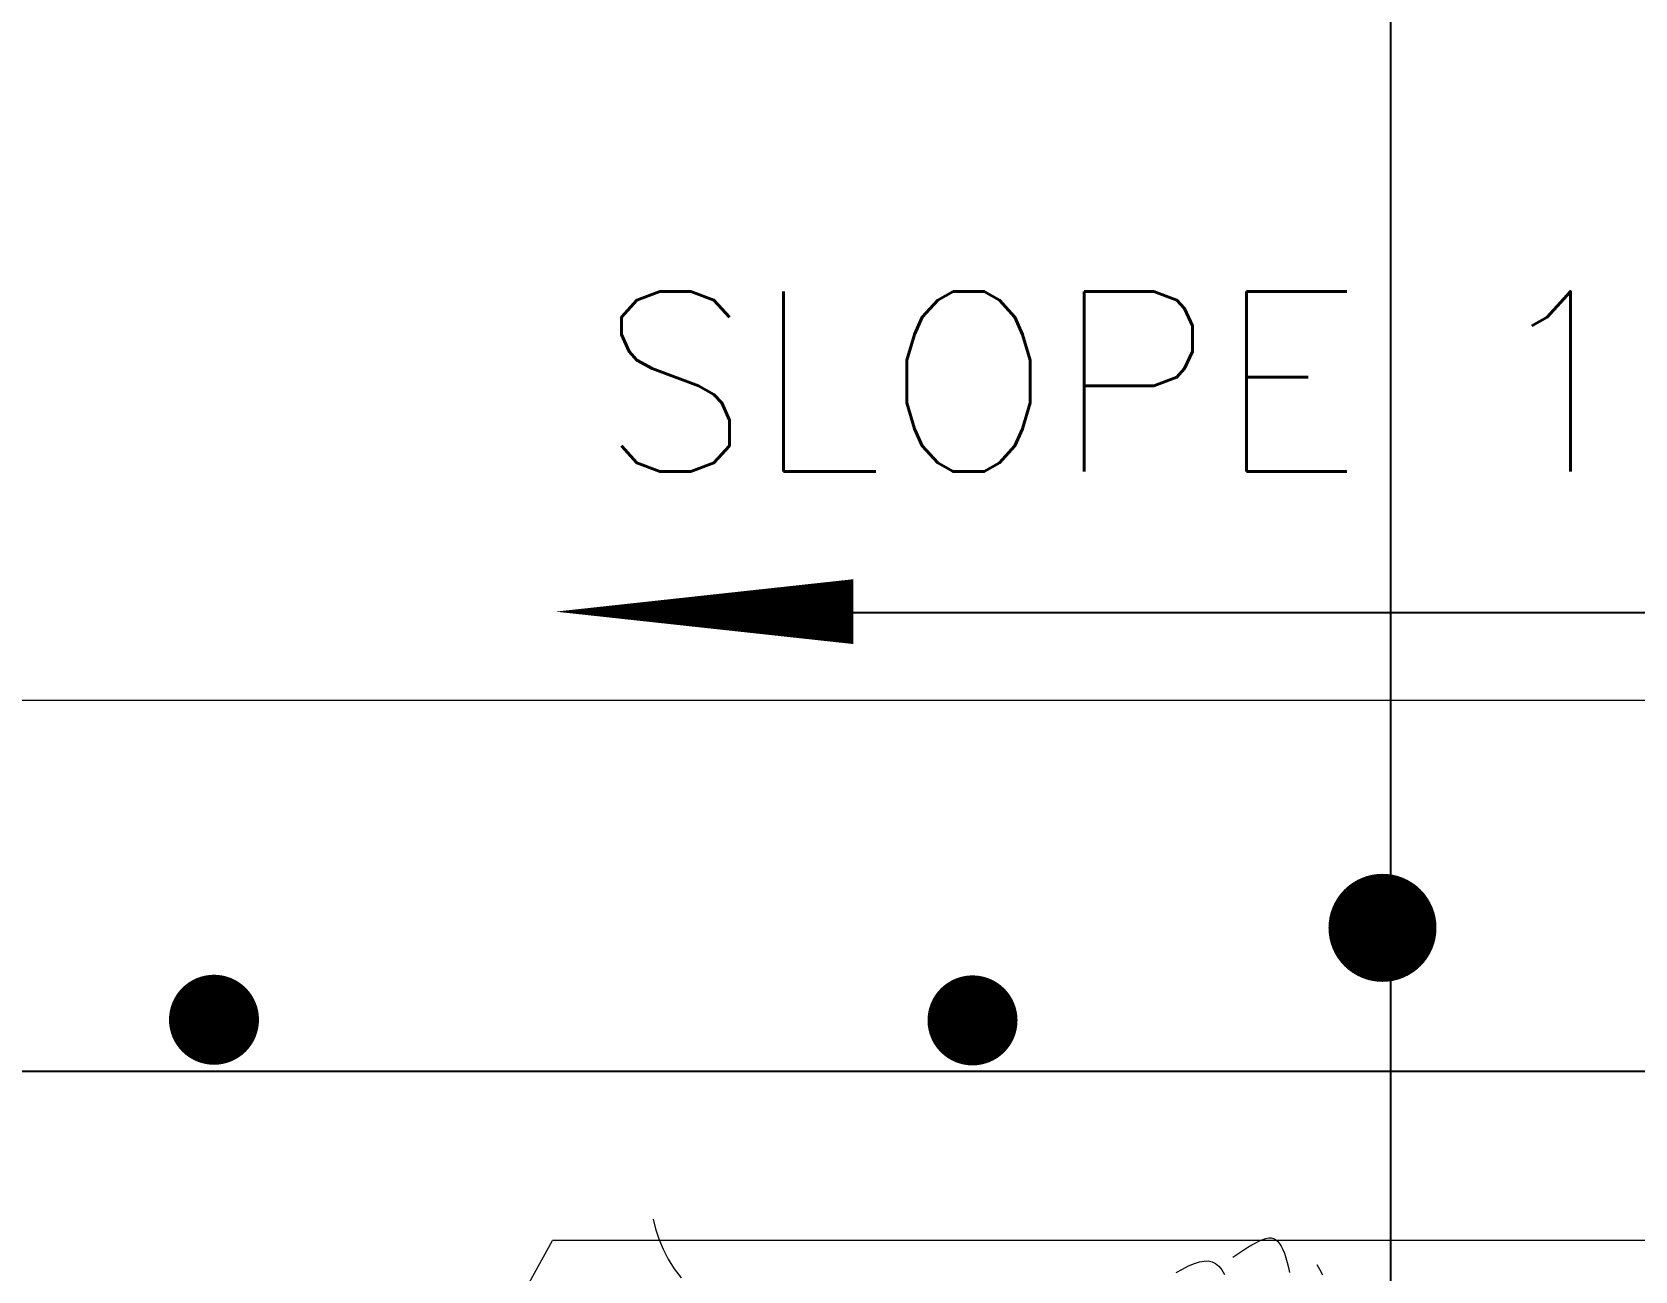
# Model space of a CAD drawing. Extents: x -6361 to -6309, y 575 to 701.
# Drawn here: x -6332.582 to -6330.801, y 654.588 to 655.964 of the extents above; entities that cross this region are included whole.
import ezdxf
from ezdxf.enums import TextEntityAlignment as Align

# ---------------------------------------------------------------- set-up
doc = ezdxf.new("R2010")
doc.units = 0
doc.header["$MEASUREMENT"] = 0
doc.layers.get('0').update_dxf_attribs({"linetype": 'CONTINUOUS'})
doc.layers.get('DEFPOINTS').update_dxf_attribs({"linetype": 'CONTINUOUS'})
for name, color, linetype in [('025', 7, 'CONTINUOUS'), ('04', 1, 'CONTINUOUS'), ('BEAMS', 7, 'CONTINUOUS'), ('HACTH', 8, 'CONTINUOUS')]:
    doc.layers.add(name, color=color, linetype=linetype)
doc.styles.add('ROMANS', font='romans', dxfattribs={"height": 0.2})
doc.dimstyles.new('OH', dxfattribs={"dimtxt": 0.12, "dimasz": 0.1, "dimexe": 0.09, "dimexo": 0.06, "dimgap": 0.1, "dimtad": 0, "dimzin": 0, "dimdsep": 46, "dimtxsty": 'Standard', "dimblk1": 'DOTSMALL', "dimblk2": 'DOTSMALL', "dimsah": 1, "dimcen": 0.09, "dimse1": 1, "dimse2": 1, "dimclrd": 8, "dimclre": 8, "dimclrt": 4, "dimadec": 0, "dimazin": 0, "dimtfac": 1, "dimtix": 1, "dimtofl": 0, "dimtmove": 2, "dimatfit": 3, "dimldrblk": 'DOTSMALL', "dimfxl": 1, "dimtolj": 1, "dimtzin": 0, "dimarcsym": 0})

# ---------------------------------------------------------------- blocks, each defined once
blk = doc.blocks.new('_DOTSMALL')
at = {"color": 0, "linetype": 'ByBlock', "const_width": 0.5}
blk.add_lwpolyline([(-0.0625, 0, 1), (0.0625, 0, 1)], format="xyb", close=True, dxfattribs=at)
blk = doc.blocks.new('*D29')
at = {"layer": 'BEAMS', "color": 8, "lineweight": -2, "transparency": 16777216}
for p, q in [((-6333.4606, 657.1124), (-6330.725, 657.1124)), ((-6327.4894, 657.1124), (-6330.225, 657.1124))]:
    blk.add_line(p, q, dxfattribs=at)
at = {"layer": 'DEFPOINTS', "color": 0, "transparency": 16777216}
for p in [(-6327.4894, 657.1124), (-6333.4606, 655.1145), (-6327.4894, 655.1145)]:
    blk.add_point(p, dxfattribs=at)
at = {"layer": 'BEAMS', "color": 8, "lineweight": -2, "transparency": 16777216, "xscale": 0.1, "yscale": 0.1, "zscale": 0.1, "rotation": 180}
blk.add_blockref('_DOTSMALL', (-6333.4606, 657.1124), dxfattribs=at)
at = {"layer": 'BEAMS', "color": 8, "lineweight": -2, "transparency": 16777216, "xscale": 0.1, "yscale": 0.1, "zscale": 0.1}
blk.add_blockref('_DOTSMALL', (-6327.4894, 657.1124), dxfattribs=at)
at = {"layer": 'BEAMS', "color": 4, "transparency": 16777216, "insert": (-6330.475, 657.1124), "char_height": 0.12, "attachment_point": 5}
blk.add_mtext('\\A1;120', dxfattribs=at)

msp = doc.modelspace()

# ---------------------------------------------------------------- linework, layer by layer
at = {"layer": '025'}
for p, q in [((-6331.0721, 653.2305), (-6331.0721, 659.4526)), ((-6330.2536, 655.3188), (-6331.679, 655.3188)), ((-6331.0721, 654.8094), (-6333.2162, 654.8094)), ((-6327.6127, 654.8094), (-6331.1534, 654.8094))]:
    msp.add_line(p, q, dxfattribs=at)
msp.add_lwpolyline([(-6332, 655.3203, 0, 0.072, 0), (-6331.6692, 655.3203, 0.072, 0.072, 0)], format="xyseb", dxfattribs=at)
for points, const_width in [([(-6331.1115, 654.9691, 1), (-6331.0515, 654.9691, 1)], 0.06), ([(-6332.4045, 654.867, 1), (-6332.3545, 654.867, 1)], 0.05), ([(-6331.5619, 654.8663, 1), (-6331.5119, 654.8663, 1)], 0.05)]:
    msp.add_lwpolyline(points, format="xyb", close=True, dxfattribs=dict(at, const_width=const_width))
at = {"layer": '04', "lineweight": 13}
for p, q in [((-6331.0721, 655.2217), (-6333.3534, 655.2217)), ((-6327.4894, 655.2217), (-6331.1534, 655.2217)), ((-6332.5034, 653.7217), (-6332.0034, 654.6217)), ((-6327.4894, 654.6217), (-6332.0034, 654.6217))]:
    msp.add_line(p, q, dxfattribs=at)
at = {"layer": 'HACTH', "lineweight": 13}
for p, q in [((-6331.8916, 654.6455), (-6331.8889, 654.6347)), ((-6331.8889, 654.6347), (-6331.8852, 654.6236)), ((-6331.8852, 654.6236), (-6331.8806, 654.6123)), ((-6331.0516, 654.6217), (-6331.6034, 654.6217)), ((-6331.231, 654.6143), (-6331.2265, 654.617)), ((-6331.2265, 654.617), (-6331.2222, 654.6194)), ((-6331.2222, 654.6194), (-6331.2181, 654.6214)), ((-6331.2181, 654.6214), (-6331.2143, 654.623)), ((-6331.2143, 654.623), (-6331.2109, 654.6241)), ((-6331.2109, 654.6241), (-6331.2078, 654.6247)), ((-6331.2078, 654.6247), (-6331.205, 654.6247)), ((-6331.205, 654.6247), (-6331.2025, 654.6242)), ((-6331.2025, 654.6242), (-6331.2002, 654.623)), ((-6331.2002, 654.623), (-6331.1981, 654.6212)), ((-6331.1981, 654.6212), (-6331.1961, 654.6188)), ((-6331.1961, 654.6188), (-6331.1941, 654.6157)), ((-6331.1941, 654.6157), (-6331.1923, 654.6119)), ((-6331.8806, 654.6123), (-6331.8749, 654.6012)), ((-6331.8749, 654.6012), (-6331.8682, 654.5905)), ((-6331.2905, 654.5962), (-6331.2848, 654.5981)), ((-6331.2848, 654.5981), (-6331.2796, 654.599)), ((-6331.2796, 654.599), (-6331.275, 654.5991)), ((-6331.275, 654.5991), (-6331.2708, 654.5981)), ((-6331.2708, 654.5981), (-6331.267, 654.5962)), ((-6331.2476, 654.6032), (-6331.2444, 654.6054)), ((-6331.2444, 654.6054), (-6331.24, 654.6084)), ((-6331.24, 654.6084), (-6331.2355, 654.6114)), ((-6331.2355, 654.6114), (-6331.231, 654.6143)), ((-6331.1923, 654.6119), (-6331.1905, 654.6076)), ((-6331.1905, 654.6076), (-6331.1888, 654.6027)), ((-6331.1888, 654.6027), (-6331.1873, 654.5975)), ((-6331.1873, 654.5975), (-6331.186, 654.592)), ((-6331.8682, 654.5905), (-6331.8604, 654.5804)), ((-6331.3108, 654.5861), (-6331.3036, 654.5901)), ((-6331.3036, 654.5901), (-6331.2968, 654.5935)), ((-6331.2968, 654.5935), (-6331.2905, 654.5962)), ((-6331.267, 654.5962), (-6331.2634, 654.5932)), ((-6331.2634, 654.5932), (-6331.2601, 654.5892)), ((-6331.2601, 654.5892), (-6331.2569, 654.584)), ((-6331.186, 654.592), (-6331.1849, 654.5862)), ((-6331.1545, 654.5952), (-6331.1513, 654.5901)), ((-6331.1513, 654.5901), (-6331.1482, 654.5838))]:
    msp.add_line(p, q, dxfattribs=at)

# ---------------------------------------------------------------- texts
at = {"layer": '025', "style": 'ROMANS'}
msp.add_text('SLOPE 1%', height=0.2, dxfattribs=at).set_placement((-6331.9527, 655.5759), align=Align.MIDDLE_LEFT)

# ---------------------------------------------------------------- dimensions: what is measured, and where the dimension line sits
at = {"layer": 'BEAMS'}
dim = msp.add_linear_dim(base=(-6327.4894, 657.1124), p1=(-6333.4606, 655.1145), p2=(-6327.4894, 655.1145), text='120', dimstyle='OH', override={"dimscale": 1, "dimse1": 1, "dimse2": 1}, dxfattribs=at)
dim.commit()
dim.dimension.update_dxf_attribs({"geometry": '*D29', "text_midpoint": (-6330.475, 657.1124)})

doc.saveas('drawing.dxf')
